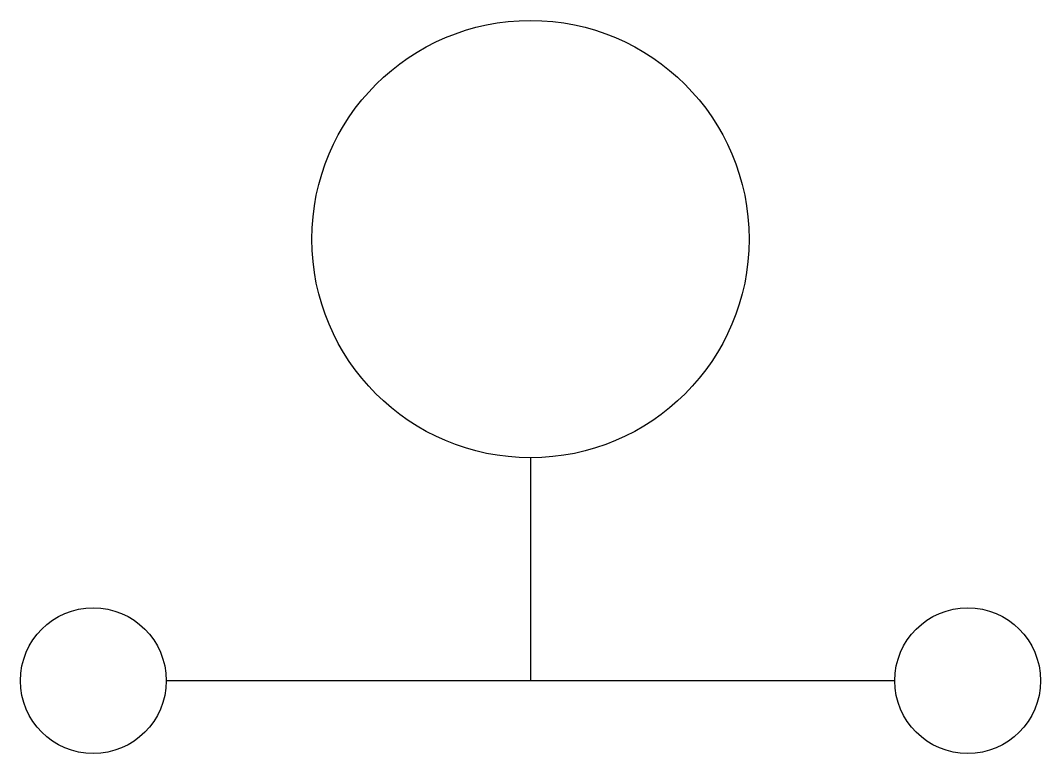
# Model space of a CAD drawing. Header units: millimetres. Extents: x -2926.57 to -2925.987, y 3745.946 to 3746.365.
import ezdxf

# ---------------------------------------------------------------- set-up
doc = ezdxf.new("R2010")
doc.units = ezdxf.units.MM
doc.header["$LTSCALE"] = 10
doc.layers.add('Ele_diagramas', color=2, linetype='Continuous')

msp = doc.modelspace()

# ---------------------------------------------------------------- linework, layer by layer
at = {"layer": 'Ele_diagramas', "color": 3}
msp.add_line((-2926.27869, 3746.11465), (-2926.27869, 3745.98724), dxfattribs=at)
at = {"layer": 'Ele_diagramas', "color": 4}
msp.add_line((-2926.07036, 3745.98724), (-2926.48702, 3745.98724), dxfattribs=at)
at = {"layer": 'Ele_diagramas', "color": 2}
for centre, radius in [((-2926.27869, 3746.23965), 0.125), ((-2926.52869, 3745.98724), 0.04167), ((-2926.02869, 3745.98724), 0.04167)]:
    msp.add_circle(centre, radius, dxfattribs=at)

doc.saveas('drawing.dxf')
